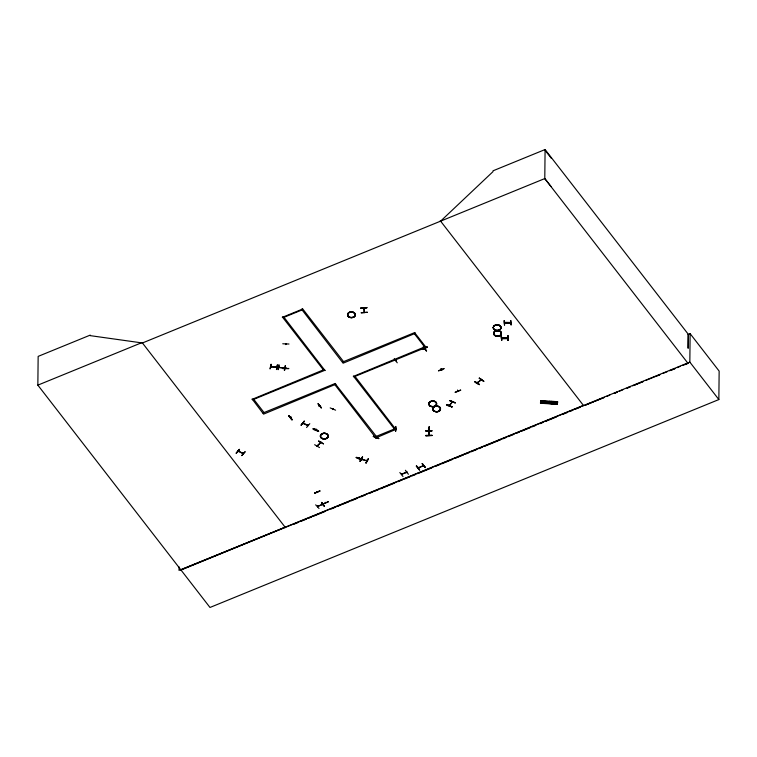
<?xml version="1.0" encoding="UTF-8"?>
<svg xmlns="http://www.w3.org/2000/svg" width="757" height="757" viewBox="0 0 757 757"><rect width="100%" height="100%" fill="white"/><g stroke="black" fill="none" stroke-linecap="round" stroke-linejoin="round"><path stroke-width="1.14" d="M425.898 435.36L432.133 435.322L425.898 435.786M432.133 435.559L425.898 435.824M687.952 334.547L690.129 333.657L719.15 371.1L718.857 399.554L209.992 607.464L37.85 385.143L38.153 356.386L90.234 335.105L90.234 335.644L142.43 342.978L544.785 178.576L545.087 149.536L493.006 170.817L492.996 171.64L440.612 221.139M179.059 566.861L179.021 570.381L285.152 527.222M236.099 453.15L239.534 449.393L236.373 453.065M237.906 451.002L243.271 453.746L243.309 453.102M237.963 451.465L238.01 450.869M238.152 450.869L243.328 453.585L242.931 452.941M238.37 451.229L238.531 451.04M238.37 451.645L238.55 451.096M239.458 449.336L236.335 453.225M242.732 453.093L242.874 453.367M242.846 452.96L242.732 453.528M244.956 451.711L241.748 455.629L245.202 451.853M335.881 384.225L263.578 414.126L252.128 398.996M252.724 399.772L325.037 370.22M253.784 399.336L264.032 412.565M262.982 412.991L335.285 383.449M270.287 368.697L271.12 364.193L269.965 368.877M270.864 366.161L270.817 366.823L270.722 366.189M271.252 366.426L270.817 366.795M271.243 366.842L271.29 366.199M276.873 367.202L276.201 367.353L276.286 366.757M276.352 366.719L276.314 367.363M277.384 365.044L276.475 369.331M276.788 366.767L276.74 367.429L270.703 366.785M276.844 366.814L276.825 367.211M278.964 364.95L278.141 369.454M279.191 367.003L279.087 367.618L278.567 366.946M278.708 366.908L278.661 367.571M279.134 366.956L279.257 367.429M323.381 369.88L282.37 316.965M282.484 368.356L288.72 368.451M282.74 343.773L288.975 344.019M283.421 316.54L325.027 370.58M284.017 317.306L302.1 309.925M284.689 367.571L284.698 368.167L284.036 367.779M284.159 368.11L284.197 367.495L284.026 368.072M285.484 365.849L284.651 370.324M284.632 367.514L284.585 368.176L278.661 367.552M285.512 367.524L285.493 368.394L285.446 367.571M285.692 343.744L285.739 344.567L286.032 343.744M285.711 344.473L285.758 343.65M285.72 367.524L285.711 368.404L285.786 367.571M285.985 344.511L285.966 343.65M288.994 415.858L292.107 419.605M289.079 415.621L292.117 419.605M291.256 417.372L290.783 417.476M291 417.126L291.246 417.675M291.218 417.732L291.152 417.239M301.494 309.149L343.11 363.19L415.413 333.288M301.144 425.122L304.333 421.072L301.182 424.961M343.564 361.638L302.554 308.724M302.828 422.766L302.715 423.314M302.98 422.775L308.184 425.538M303.188 423.551L303.169 423.154M308.127 425.51L307.541 425.018M307.474 425.406L307.645 424.885M308.108 425.037L307.948 425.226M309.802 423.665L306.566 427.506M314.647 444.69L319.52 447.576M314.562 493.11L319.993 490.905L314.571 493.1M315.915 429.9L315.896 429.418M316.199 429.55L316.066 430.023L316.171 429.512M316.388 429.219L316.161 429.957M317.069 445.58L317.041 446.091L320.892 442.126M317.249 445.741L317.429 445.324M317.467 445.4L317.088 446.005M317.192 491.861L317.363 492.495L317.476 491.804M318.148 403.755L321.451 407.853L318.11 403.755M317.382 491.785L317.164 492.343M317.543 506.13L317.647 506.783L317.921 505.979M317.694 506.338L322.529 504.389M318.006 505.998L318.11 506.14M319.057 405.657L319.208 405.856M319.208 406.272L319.435 405.506M319.577 405.497L319.596 406.14L319.691 405.638M319.019 508.467L315.678 504.834M320.495 442.419L320.466 442.637M320.675 442.996L320.76 442.164M321.148 407.976L318.158 403.935M321.063 442.22L317.315 446.128M322.35 504.247L322.482 504.815L322.378 504.19M317.514 506.594L328.254 501.74M323.457 443.763L318.735 440.971M322.898 504.03L322.917 504.673L323.002 504.171M324.431 369.454L252.128 399.355M324.469 506.509L321.47 502.449L324.469 506.272M325.444 502.601L325.283 502.288M330.203 407.909L335.606 410.171M332.976 408.704L332.702 409.537L332.446 408.95M332.796 408.629L332.654 409.518L332.948 408.752M334.831 384.651L375.841 437.925L396.034 429.323M342.514 362.064L414.817 332.522M394.974 429.749L353.368 376.068M353.964 376.835L426.267 347.293M355.014 376.409L396.025 429.673M359.197 457.711L359.178 458.581L358.969 457.976M360.777 308.25L366.994 307.692L360.748 307.985M359.282 457.692L359.244 458.515M359.48 458.212L359.471 457.777M361.24 312.783L367.457 312.272L361.24 312.821M360.228 461.278L362.603 457.086L360.228 461.041M361.458 458.695L361.468 459.338L367.003 460.994M361.6 458.685L361.373 459.281M356.197 457.55C367.221 463.35 359.168 456.518 356.197 457.578M362.016 459.452L362.007 458.808M363.776 307.683L363.824 308.601L364.07 307.768M363.994 307.673L364.505 312.527M362.556 457.02L360.19 461.212M364.193 311.761L364.24 312.632L363.776 308.146M364.401 312.121L364.477 312.527M368.404 458.619L366.076 463.029M367.126 460.37L366.994 461.022L367.164 460.436M373.286 436.467L378.822 438.606L373.466 436.25M375.529 437.508L375.519 438.029L376.059 437.678M375.879 437.186L376.03 437.745M376.305 436.363L394.378 428.982M376.901 437.139L335.285 383.808M394.246 358.638L397.245 362.811M395.769 360.36C396.526 360.739 396.46 360.739 395.797 360.294M395.665 431.149L395.779 426.428L395.703 431.206M395.76 428.443L395.873 429.068L395.883 428.396M401.494 473.939L401.598 474.592L401.863 473.787M401.645 474.147L406.944 471.952M402.014 473.901L402.062 474.365M402.998 476.503L399.847 472.529M405.421 470.258L408.42 474.279M406.31 471.971L406.225 472.179M406.481 472.605L406.831 471.819M414.363 333.723L424.62 346.952M416.568 465.763L419.681 469.936L416.331 466.047M418.148 467.438L418.687 467.637M418.176 467.381L418.328 467.58M418.801 467.769L418.801 467.476M421.971 349.204L427.412 347.018L421.819 349.232M422.993 465.404L423.154 465.612M424.223 348.674L424.374 348.873M423.371 465.252L423.144 466.019M424.847 349.1L424.601 348.523M423.513 465.252L423.523 465.867L423.627 465.385M424.62 347.983L424.753 349.138L424.809 347.908M424.951 348.835L424.809 348.315M425.141 348.759L425.141 348.239M425.671 346.517L353.358 376.418M426.598 350.851L423.314 346.782L426.323 350.756M425.803 431.026L432.039 430.733L425.794 430.761M429.134 428.793L429.068 429.408L428.443 428.897M428.566 429.38L428.576 428.736M429.427 431.537L428.784 431.499L428.784 430.686M429.096 431.093L429.124 435.549L428.897 434.679M428.812 430.591L428.784 431.414M429.181 426.778L429.437 431.566L429.03 430.591M429.049 429.38L429.011 428.746M429.153 435.455L429.115 434.679M429.21 426.787L429.172 431.528L429.049 431.064M438.483 370.693L443.943 368.536M441.246 369.056L441.047 369.643L440.782 368.829M441.804 369.738L441.577 370.334L441.274 369.047M441.795 370.154L441.473 369.397M441.615 370.334L441.596 369.463M449.526 405.326L449.544 405.771M449.743 405.023L449.554 405.355M449.8 400.727L455.345 402.838L449.97 400.51M451.995 406.746C442.694 402.222 446.772 406.291 452.014 406.717M452.052 401.759L452.308 402.346L452.27 401.494M452.317 402.289L452.393 401.437M449.516 405.761L452.582 401.513M455.146 392.192L460.587 390.006M457.635 390.243L457.748 391.142L457.446 390.328M457.597 390.328L457.625 391.076M457.938 390.546L457.928 390.962M477.194 382.578L477.147 383.089L481.386 379.787M477.355 382.749L481.547 379.475M477.412 383.146L477.487 382.351M477.733 382.455L477.733 382.938L477.572 382.342M479.512 384.471C474.942 383.373 471.545 378.453 479.484 384.49M481.187 380.203L480.96 379.635M481.348 379.408L481.149 380.232M481.395 379.371L481.509 379.948M479.209 378.197L483.808 381.32L479.418 378.093M501.588 337.754L507.824 337.83L501.588 337.915M501.172 335.985L501.683 340.527L501.2 335.957M504.342 320.684L504.55 325.226L503.992 320.694M510.691 322.851L504.455 323.211L510.691 322.898M507.824 337.915L501.579 337.754M507.947 340.215L508.07 335.862L508.25 340.413M510.663 322.577L504.417 322.454L510.663 322.491M510.568 320.561L511.126 325.094L510.909 320.533M688.066 348.125L688.217 334.187L545.087 149.536M688.189 348.097L688.321 335.171M718.857 399.554L689.835 362.111L690.129 333.657M288.71 368.687L282.484 368.555M428.434 429.351L429.096 429.172M429.087 431.556L429.172 427.014M540.687 401.428L540.772 400.623L557.606 401.683L557.521 402.478L540.697 401.38M557.398 403.5L557.313 404.304L540.479 403.244L540.564 402.45L557.398 403.519L540.545 402.563M540.706 401.182L557.54 402.241M540.753 400.746L540.507 402.904L557.36 403.86L540.498 402.97L557.341 404.011L557.587 401.797M542.22 403.008L542.466 400.746M549.544 403.472L549.79 401.21M551.257 403.576L551.503 401.314M552.771 403.67L553.017 401.409M554.484 403.774L554.73 401.513M555.619 403.85L555.865 401.589M276.475 369.567L277.346 364.855M278.141 369.69L278.926 364.959M284.32 370.315L285.19 365.603M451.995 406.925L446.621 404.598L452.014 406.954M318.47 431.376C316.653 427.875 307.096 427.923 318.489 431.329M361.685 459.745L356.348 457.332L361.704 459.688M406.878 472.415L401.484 474.355M290.726 417.902L290.622 417.694M319.681 406.083L319.066 406.093M395.76 360.777L396.252 360.578M428.746 431.102L428.878 435.483M507.275 322.747L507.9 322.728M424.62 348.39L425.122 348.703M359.935 461.164L362.31 456.973M366.038 462.83L368.404 458.638M366 463.038L368.422 458.818M449.242 405.648L452.393 401.844M501.465 335.947L501.598 340.499M304.323 421.242L301.172 425.197M396.375 428.869L395.835 429.03M378.803 438.587L373.305 436.382M477.213 383.004L477.733 382.891M479.446 384.726L474.724 381.727M278.567 367.363L284.623 367.93M557.54 402.137L540.706 401.078M479.247 378.207L483.808 381.32M419.387 470.031L416.303 466.085M288.777 415.953L291.833 419.917M418.186 467.817L423.513 465.659M290.603 417.732L291.085 417.561M424.232 349.109L424.791 349.091M367.221 460.871L361.6 459.102M366.577 460.672L367.164 460.852M318.555 441.104L323.476 443.924M238.01 451.276L238.606 451.541M302.828 423.182L303.349 423.352M37.85 385.143L142.098 342.543L285.484 527.657M282.361 317.325L302.545 309.074M422.33 463.625L425.406 467.589L422.302 463.606M425.377 467.571L422.103 463.691M180.98 569.794L583.401 405.364M180.97 570.03L689.835 362.111M294.227 524.09L298.599 522.302M300.784 521.412L306.244 519.179M308.43 518.29L311.704 516.946M313.89 516.056L324.819 511.59M331.367 508.912L335.739 507.124M337.925 506.234L341.199 504.891M343.385 504.001L348.854 501.768M351.04 500.879L357.588 498.201M360.871 496.857L365.234 495.069M369.605 493.29L372.889 491.946M375.075 491.056L378.349 489.713M380.534 488.823L394.738 483.023M398.012 481.679L402.383 479.9M404.569 479.001L410.029 476.768M412.215 475.879L415.489 474.535M417.675 473.645L431.878 467.845M436.25 466.057L439.524 464.722M441.71 463.823L452.639 459.357M454.825 458.468L463.558 454.9M465.744 454.001L469.028 452.667M471.214 451.778L476.673 449.544M478.859 448.646L482.133 447.311M484.319 446.412L500.708 439.722M502.894 438.823L506.168 437.489M508.354 436.6L513.814 434.367M516 433.468L519.283 432.133M521.469 431.244L530.203 427.667M532.389 426.778L535.663 425.434M540.034 423.655L543.318 422.311M545.504 421.422L556.423 416.956M562.981 414.278L567.353 412.489M569.538 411.6L572.812 410.256M574.998 409.367L580.458 407.134M604.351 397.368L584.82 405.355L593.516 401.816M606.527 396.488L609.782 395.154M619.548 391.161L622.803 389.836M627.146 388.057L630.401 386.732L627.193 388.123M632.568 385.843L643.422 381.405L640.223 382.824M645.589 380.525L659.697 374.762M662.952 373.428L667.296 371.659M669.462 370.769L674.884 368.555M677.061 367.665L680.316 366.331M682.483 365.451L687.914 363.228L544.785 178.576L551.087 186.582M595.683 400.936L604.379 397.397M634.792 385.029L638.056 383.704M657.606 375.756L659.782 374.866M671.733 370.012L674.989 368.687M684.763 364.704L688.028 363.379M322.823 503.963L328.311 501.834M421.952 349.365L427.412 347.179M424.658 348.949L424.166 349.119L424.743 348.93M438.625 370.911L444.066 368.706M460.729 390.215L455.288 392.41M321.734 502.402L324.516 506.452M361.515 459.13L361.997 459.225M507.786 323.144L507.815 322.7M504.493 337.963L504.503 338.417M423.456 465.65L418.328 467.996M423.324 346.952L426.314 350.993M360.767 308.156L366.965 307.683M270.807 366.596L276.835 367.23M510.691 323.059L504.455 323.211M508.098 335.89L507.909 340.442L507.805 335.862M501.617 338.748L507.852 338.663M425.803 430.932L432.039 430.894M428.5 429.2L429.049 429.191M307.948 425.642L302.809 423.39M449.819 400.633L455.212 402.97M545.078 150.359L551.38 158.364M440.271 220.713L583.732 405.799M414.817 332.872L426.267 347.643M289.032 415.811L292.117 419.842M319.927 491.009L314.571 493.337M504.465 323.409L510.701 323.324M366.643 460.275L366.596 460.899L366.729 460.247M396.318 428.405L396.308 429.068L396.384 428.453M449.251 405.232L449.232 405.752L449.27 405.241M501.607 338.275L507.843 338.218L501.617 338.303M313.275 428.774L318.65 431.159L313.275 428.774M617.371 392.05L614.116 393.385L617.409 392.098M434.007 411.06A3.889 2.839 0.6 0 0 440.451 409.66A3.889 2.839 0.6 0 0 435.521 406.282A3.889 2.839 0.6 0 0 434.007 411.06A3.87 2.82 0.6 0 0 440.432 409.66A3.87 2.82 0.6 0 0 435.53 406.301A3.87 2.82 0.6 0 0 434.016 411.06M434.007 410.89A3.88 2.829 0.6 0 0 440.442 409.49A3.88 2.829 0.6 0 0 435.53 406.121A3.88 2.829 0.6 0 0 434.007 410.89A3.861 2.82 0.6 0 0 440.423 409.48A3.861 2.82 0.6 0 0 435.53 406.13A3.861 2.82 0.6 0 0 434.026 410.881M430.071 405.989A3.889 2.839 0.6 0 0 436.515 404.588A3.889 2.839 0.6 0 0 431.594 401.21A3.889 2.839 0.6 0 0 430.071 405.989A3.87 2.82 0.6 0 0 436.496 404.598A3.87 2.82 0.6 0 0 431.594 401.229A3.87 2.82 0.6 0 0 430.08 405.989M430.08 405.818A3.88 2.829 0.6 0 0 436.515 404.418A3.88 2.829 0.6 0 0 431.594 401.049A3.88 2.829 0.6 0 0 430.08 405.818A3.861 2.82 0.6 0 0 436.496 404.418A3.861 2.82 0.6 0 0 431.604 401.059A3.861 2.82 0.6 0 0 430.09 405.809M348.769 316.937A3.88 2.829 0.6 0 0 355.203 315.537A3.87 2.82 0.6 0 0 350.292 312.168A3.88 2.829 0.6 0 0 348.769 316.937M355.203 315.537A3.88 2.829 0.6 0 0 350.283 312.168A3.87 2.82 0.6 0 0 348.778 316.928A3.87 2.82 0.6 0 0 355.194 315.537M348.769 316.757A3.88 2.829 0.6 0 0 355.203 315.357A3.87 2.82 0.6 0 0 350.292 311.988A3.87 2.82 0.6 0 0 348.778 316.748A3.87 2.82 0.6 0 0 355.194 315.347A3.88 2.829 0.6 0 0 350.292 311.988A3.88 2.829 0.6 0 0 348.769 316.757M322.302 438.625A3.889 2.839 0.6 0 0 328.169 436.231A3.889 2.839 0.6 0 0 322.359 433.714A3.889 2.839 0.6 0 0 322.302 438.625A3.87 2.82 0.6 0 0 328.15 436.24A3.87 2.82 0.6 0 0 322.368 433.733A3.87 2.82 0.6 0 0 322.312 438.625M322.312 438.445A3.88 2.829 0.6 0 0 328.16 436.06A3.87 2.82 0.6 0 0 322.368 433.543A3.88 2.829 0.6 0 0 322.312 438.445A3.87 2.82 0.6 0 0 328.15 436.051A3.88 2.829 0.6 0 0 322.359 433.543A3.87 2.82 0.6 0 0 322.321 438.435M494.482 329.806A3.889 2.839 0.6 0 0 500.926 328.406A3.889 2.839 0.6 0 0 495.996 325.037A3.889 2.839 0.6 0 0 494.482 329.806A3.87 2.82 0.6 0 0 500.907 328.415A3.87 2.82 0.6 0 0 496.005 325.056A3.87 2.82 0.6 0 0 494.491 329.815M494.482 329.636A3.88 2.829 0.6 0 0 500.916 328.235A3.88 2.829 0.6 0 0 496.005 324.867A3.88 2.829 0.6 0 0 494.482 329.636A3.861 2.82 0.6 0 0 500.897 328.235A3.861 2.82 0.6 0 0 496.005 324.885A3.861 2.82 0.6 0 0 494.501 329.626M494.879 335.55A3.889 2.839 0.6 0 0 501.323 334.149A3.889 2.839 0.6 0 0 496.403 330.771A3.889 2.839 0.6 0 0 494.879 335.55A3.87 2.82 0.6 0 0 501.304 334.14A3.87 2.82 0.6 0 0 496.403 330.771A3.87 2.82 0.6 0 0 494.889 335.531M494.889 335.36A3.88 2.829 0.6 0 0 501.314 333.96A3.88 2.829 0.6 0 0 496.403 330.591A3.88 2.829 0.6 0 0 494.889 335.36A3.861 2.82 0.6 0 0 501.304 333.96A3.861 2.82 0.6 0 0 496.412 330.601A3.861 2.82 0.6 0 0 494.898 335.351"/></g></svg>
